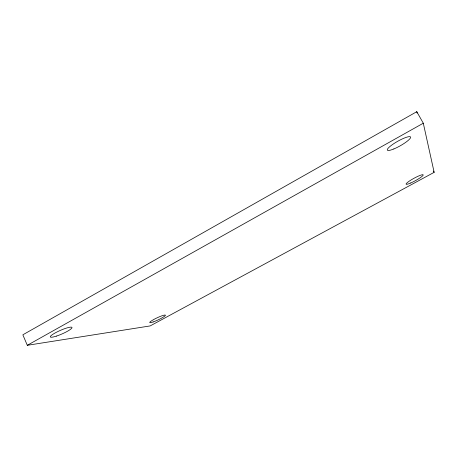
<?xml version="1.0" encoding="UTF-8"?>
<svg xmlns="http://www.w3.org/2000/svg" width="457" height="457" viewBox="0 0 457 457"><rect width="100%" height="100%" fill="white"/><g stroke="black" fill="none" stroke-linecap="round" stroke-linejoin="round"><path stroke-width="0.69" d="M416.778 111.697L22.85 334.804L27.3 345.303L150.17 325.921L434.15 172.34L423.296 123.213L416.778 111.697L417.115 113.085M27.3 345.303L423.296 123.213M433.464 171.112L434.15 172.34M153.164 321.957A8.683 1.16 -25.2 0 0 165.411 315.347A8.683 1.16 -25.2 0 0 154.106 319.317A8.683 1.16 -25.2 0 0 153.164 321.957M410.74 182.983A9.74 1.388 -28.6 0 0 423.211 174.888A9.74 1.388 -28.6 0 0 409.969 180.669A9.74 1.388 -28.6 0 0 410.74 182.983M393.86 148.942A13.333 2.588 -29.4 0 0 410.62 137.094A13.333 2.588 -29.4 0 0 392.414 144.612A13.333 2.588 -29.4 0 0 393.86 148.942M56.36 336.124A11.819 1.959 -23.6 0 0 71.995 327.463A11.819 1.959 -23.6 0 0 55.12 332.959A11.819 1.959 -23.6 0 0 56.36 336.124"/></g></svg>
